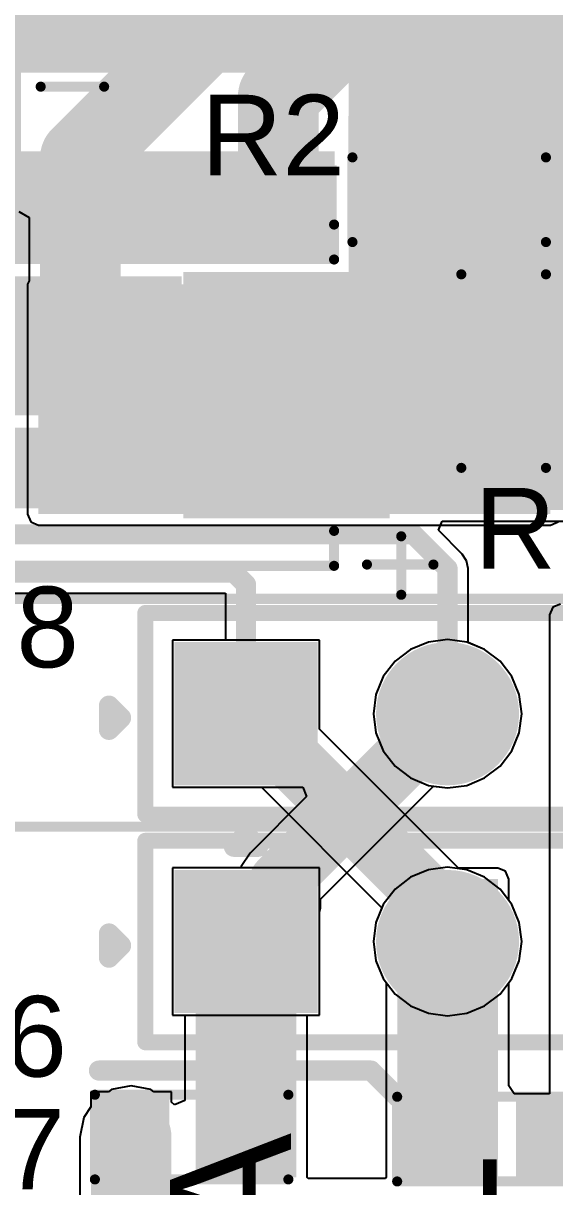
# Model space of a CAD drawing. Header units: millimetres. Extents: x -0.25 to 4.68, y -0.29 to 2.93.
# Drawn here: x 1.984 to 2.248, y 1.985 to 2.562 of the extents above; entities that cross this region are included whole.
import ezdxf

# ---------------------------------------------------------------- set-up
doc = ezdxf.new("R2010")
doc.units = ezdxf.units.MM
doc.header["$MEASUREMENT"] = 0
for name, color, linetype in [('BottomLayer', 5, 'Continuous'), ('BottomSolder', 6, 'Continuous'), ('Mechanical1', 6, 'Continuous'), ('MultiLayer', 9, 'Continuous'), ('PadHoleLayer', 156, 'Continuous'), ('TopLayer', 1, 'Continuous'), ('TopOverlay', 2, 'Continuous'), ('TopPaste', 8, 'Continuous'), ('TopSolder', 216, 'Continuous'), ('ViaHoleLayer', 16, 'Continuous')]:
    doc.layers.add(name, color=color, linetype=linetype)
doc.styles.add('Arial', font='', dxfattribs={"height": 0.2})
doc.styles.get('Arial').set_extended_font_data('Arial')

# ---------------------------------------------------------------- blocks, each defined once
blk = doc.blocks.new('ZIO_101954_12')
at = {"layer": 'BottomLayer'}
blk.add_hatch(color=5, dxfattribs=at).paths.add_polyline_path([(-0.18149605, 0.03149605), (-0.11850395, 0.03149605), (-0.11850395, -0.03149605), (-0.18149605, -0.03149605)])
h = blk.add_hatch(color=5, dxfattribs=at)
edge = h.paths.add_edge_path()
edge.add_arc((-0.05, 0), 0.031496, 0, 360)
at = {"layer": 'BottomSolder'}
blk.add_hatch(color=6, dxfattribs=at).paths.add_polyline_path([(-0.18549605, 0.03549605), (-0.11450395, 0.03549605), (-0.11450395, -0.03549605), (-0.18549605, -0.03549605)])
h = blk.add_hatch(color=6, dxfattribs=at)
edge = h.paths.add_edge_path()
edge.add_arc((-0.05, 0), 0.035496, 0, 360)
at = {"layer": 'MultiLayer'}
blk.add_hatch(color=9, dxfattribs=at).paths.add_polyline_path([(-0.18149605, 0.03149605), (-0.11850395, 0.03149605), (-0.11850395, -0.03149605), (-0.18149605, -0.03149605)])
h = blk.add_hatch(color=9, dxfattribs=at)
edge = h.paths.add_edge_path()
edge.add_arc((-0.05, 0), 0.031496, 0, 360)
at = {"layer": 'PadHoleLayer'}
h = blk.add_hatch(color=156, dxfattribs=at)
edge = h.paths.add_edge_path()
edge.add_arc((-0.15, 0), 0.0187008, 0, 360)
h = blk.add_hatch(color=156, dxfattribs=at)
edge = h.paths.add_edge_path()
edge.add_arc((-0.05, 0), 0.0187008, 0, 360)
at = {"layer": 'TopLayer'}
blk.add_hatch(color=1, dxfattribs=at).paths.add_polyline_path([(-0.18149605, 0.03149605), (-0.11850395, 0.03149605), (-0.11850395, -0.03149605), (-0.18149605, -0.03149605)])
h = blk.add_hatch(color=1, dxfattribs=at)
edge = h.paths.add_edge_path()
edge.add_arc((-0.05, 0), 0.031496, 0, 360)
at = {"layer": 'TopSolder'}
blk.add_hatch(color=216, dxfattribs=at).paths.add_polyline_path([(-0.18549605, 0.03549605), (-0.11450395, 0.03549605), (-0.11450395, -0.03549605), (-0.18549605, -0.03549605)])
h = blk.add_hatch(color=216, dxfattribs=at)
edge = h.paths.add_edge_path()
edge.add_arc((-0.05, 0), 0.035496, 0, 360)
at = {"layer": 'TopOverlay'}
for points, const_width in [([(-0.719, 0.0569999), (0.719, 0.057)], 0.005), ([(-0.2, 0.05), (0.2, 0.05)], 0.007874), ([(-0.2, -0.05), (-0.2, 0.05)], 0.007874), ([(-0.218, -0.008), (-0.218, 0.004)], 0.01), ([(-0.218, 0.004), (-0.212, -0.002)], 0.01), ([(-0.218, -0.008), (-0.212, -0.002)], 0.01), ([(-0.2, -0.05), (0.2, -0.05)], 0.007874), ([(-0.156, -0.066), (-0.15, -0.06)], 0.01), ([(-0.15, -0.06), (-0.144, -0.066)], 0.01), ([(-0.156, -0.066), (-0.144, -0.066)], 0.01)]:
    blk.add_lwpolyline(points, dxfattribs=dict(at, const_width=const_width))
for points, const_width in [([(-0.2019685, 0.05, 1), (-0.1980315, 0.05, 1)], 0.003937), ([(-0.2019685, 0.05, 1), (-0.1980315, 0.05, 1)], 0.003937), ([(-0.2205, 0.004, 1), (-0.2155, 0.004, 1)], 0.005), ([(-0.2205, 0.004, 1), (-0.2155, 0.004, 1)], 0.005), ([(-0.2145, -0.002, 1), (-0.2095, -0.002, 1)], 0.005), ([(-0.2145, -0.002, 1), (-0.2095, -0.002, 1)], 0.005), ([(-0.2205, -0.008, 1), (-0.2155, -0.008, 1)], 0.005), ([(-0.2205, -0.008, 1), (-0.2155, -0.008, 1)], 0.005), ([(-0.2019685, -0.05, 1), (-0.1980315, -0.05, 1)], 0.003937), ([(-0.2019685, -0.05, 1), (-0.1980315, -0.05, 1)], 0.003937), ([(-0.1525, -0.06, 1), (-0.1475, -0.06, 1)], 0.005), ([(-0.1525, -0.06, 1), (-0.1475, -0.06, 1)], 0.005), ([(-0.1585, -0.066, 1), (-0.1535, -0.066, 1)], 0.005), ([(-0.1585, -0.066, 1), (-0.1535, -0.066, 1)], 0.005), ([(-0.1465, -0.066, 1), (-0.1415, -0.066, 1)], 0.005), ([(-0.1465, -0.066, 1), (-0.1415, -0.066, 1)], 0.005)]:
    blk.add_lwpolyline(points, format="xyb", close=True, dxfattribs=dict(at, const_width=const_width))
blk = doc.blocks.new('R___0603_68')
at = {"layer": 'TopLayer'}
for points in [[(-0.015, 0.0175), (-0.015, -0.0175), (-0.045, -0.0175), (-0.045, 0.0175)], [(0.045, 0.0175), (0.045, -0.0175), (0.015, -0.0175), (0.015, 0.0175)]]:
    blk.add_hatch(color=1, dxfattribs=at).paths.add_polyline_path(points)
at = {"layer": 'TopPaste'}
for points in [[(-0.015, 0.0175), (-0.015, -0.0175), (-0.045, -0.0175), (-0.045, 0.0175)], [(0.045, 0.0175), (0.045, -0.0175), (0.015, -0.0175), (0.015, 0.0175)]]:
    blk.add_hatch(color=8, dxfattribs=at).paths.add_polyline_path(points)
at = {"layer": 'TopSolder'}
for points in [[(-0.011, 0.0215), (-0.011, -0.0215), (-0.049, -0.0215), (-0.049, 0.0215)], [(0.049, 0.0215), (0.049, -0.0215), (0.011, -0.0215), (0.011, 0.0215)]]:
    blk.add_hatch(color=216, dxfattribs=at).paths.add_polyline_path(points)
at = {"layer": 'TopOverlay', "const_width": 0.005}
for points in [[(-0.048, 0.021), (-0.048, -0.021)], [(0.048, 0.021), (-0.048, 0.021)], [(0.048, 0.021), (0.048, -0.021)], [(0.048, -0.021), (-0.048, -0.021)]]:
    blk.add_lwpolyline(points, dxfattribs=at)
at = {"layer": 'TopOverlay', "const_width": 0.0025}
for points in [[(-0.04925, 0.021, 1), (-0.04675, 0.021, 1)], [(-0.04925, 0.021, 1), (-0.04675, 0.021, 1)], [(0.04675, 0.021, 1), (0.04925, 0.021, 1)], [(0.04675, 0.021, 1), (0.04925, 0.021, 1)], [(-0.04925, -0.021, 1), (-0.04675, -0.021, 1)], [(-0.04925, -0.021, 1), (-0.04675, -0.021, 1)], [(0.04675, -0.021, 1), (0.04925, -0.021, 1)], [(0.04675, -0.021, 1), (0.04925, -0.021, 1)]]:
    blk.add_lwpolyline(points, format="xyb", close=True, dxfattribs=at)
blk = doc.blocks.new('R___0603_69')
at = {"layer": 'TopLayer'}
for points in [[(-0.015, 0.0175), (-0.015, -0.0175), (-0.045, -0.0175), (-0.045, 0.0175)], [(0.045, 0.0175), (0.045, -0.0175), (0.015, -0.0175), (0.015, 0.0175)]]:
    blk.add_hatch(color=1, dxfattribs=at).paths.add_polyline_path(points)
at = {"layer": 'TopPaste'}
for points in [[(-0.015, 0.0175), (-0.015, -0.0175), (-0.045, -0.0175), (-0.045, 0.0175)], [(0.045, 0.0175), (0.045, -0.0175), (0.015, -0.0175), (0.015, 0.0175)]]:
    blk.add_hatch(color=8, dxfattribs=at).paths.add_polyline_path(points)
at = {"layer": 'TopSolder'}
for points in [[(-0.011, 0.0215), (-0.011, -0.0215), (-0.049, -0.0215), (-0.049, 0.0215)], [(0.049, 0.0215), (0.049, -0.0215), (0.011, -0.0215), (0.011, 0.0215)]]:
    blk.add_hatch(color=216, dxfattribs=at).paths.add_polyline_path(points)
at = {"layer": 'TopOverlay', "const_width": 0.005}
for points in [[(-0.048, -0.021), (-0.048, 0.021)], [(-0.048, 0.021), (0.048, 0.021)], [(0.048, -0.021), (0.048, 0.021)], [(-0.048, -0.021), (0.048, -0.021)]]:
    blk.add_lwpolyline(points, dxfattribs=at)
at = {"layer": 'TopOverlay', "const_width": 0.0025}
for points in [[(-0.04925, 0.021, 1), (-0.04675, 0.021, 1)], [(-0.04925, 0.021, 1), (-0.04675, 0.021, 1)], [(0.04675, 0.021, 1), (0.04925, 0.021, 1)], [(0.04675, 0.021, 1), (0.04925, 0.021, 1)], [(-0.04925, -0.021, 1), (-0.04675, -0.021, 1)], [(-0.04925, -0.021, 1), (-0.04675, -0.021, 1)], [(0.04675, -0.021, 1), (0.04925, -0.021, 1)], [(0.04675, -0.021, 1), (0.04925, -0.021, 1)]]:
    blk.add_lwpolyline(points, format="xyb", close=True, dxfattribs=at)
blk = doc.blocks.new('R___0603_98')
at = {"layer": 'TopLayer'}
for points in [[(-0.015, 0.0175), (-0.015, -0.0175), (-0.045, -0.0175), (-0.045, 0.0175)], [(0.045, 0.0175), (0.045, -0.0175), (0.015, -0.0175), (0.015, 0.0175)]]:
    blk.add_hatch(color=1, dxfattribs=at).paths.add_polyline_path(points)
at = {"layer": 'TopPaste'}
for points in [[(-0.015, 0.0175), (-0.015, -0.0175), (-0.045, -0.0175), (-0.045, 0.0175)], [(0.045, 0.0175), (0.045, -0.0175), (0.015, -0.0175), (0.015, 0.0175)]]:
    blk.add_hatch(color=8, dxfattribs=at).paths.add_polyline_path(points)
at = {"layer": 'TopSolder'}
for points in [[(-0.011, 0.0215), (-0.011, -0.0215), (-0.049, -0.0215), (-0.049, 0.0215)], [(0.049, 0.0215), (0.049, -0.0215), (0.011, -0.0215), (0.011, 0.0215)]]:
    blk.add_hatch(color=216, dxfattribs=at).paths.add_polyline_path(points)
at = {"layer": 'TopOverlay', "const_width": 0.005}
for points in [[(-0.048, 0.021), (0.048, 0.021)], [(-0.048, -0.021), (-0.048, 0.021)], [(0.048, -0.021), (0.048, 0.021)], [(-0.048, -0.021), (0.048, -0.021)]]:
    blk.add_lwpolyline(points, dxfattribs=at)
at = {"layer": 'TopOverlay', "const_width": 0.0025}
for points in [[(-0.04925, 0.021, 1), (-0.04675, 0.021, 1)], [(-0.04925, 0.021, 1), (-0.04675, 0.021, 1)], [(0.04675, 0.021, 1), (0.04925, 0.021, 1)], [(0.04675, 0.021, 1), (0.04925, 0.021, 1)], [(-0.04925, -0.021, 1), (-0.04675, -0.021, 1)], [(-0.04925, -0.021, 1), (-0.04675, -0.021, 1)], [(0.04675, -0.021, 1), (0.04925, -0.021, 1)], [(0.04675, -0.021, 1), (0.04925, -0.021, 1)]]:
    blk.add_lwpolyline(points, format="xyb", close=True, dxfattribs=at)
blk = doc.blocks.new('R___0603_99')
at = {"layer": 'TopLayer'}
for points in [[(-0.015, 0.0175), (-0.015, -0.0175), (-0.045, -0.0175), (-0.045, 0.0175)], [(0.045, 0.0175), (0.045, -0.0175), (0.015, -0.0175), (0.015, 0.0175)]]:
    blk.add_hatch(color=1, dxfattribs=at).paths.add_polyline_path(points)
at = {"layer": 'TopPaste'}
for points in [[(-0.015, 0.0175), (-0.015, -0.0175), (-0.045, -0.0175), (-0.045, 0.0175)], [(0.045, 0.0175), (0.045, -0.0175), (0.015, -0.0175), (0.015, 0.0175)]]:
    blk.add_hatch(color=8, dxfattribs=at).paths.add_polyline_path(points)
at = {"layer": 'TopSolder'}
for points in [[(-0.011, 0.0215), (-0.011, -0.0215), (-0.049, -0.0215), (-0.049, 0.0215)], [(0.049, 0.0215), (0.049, -0.0215), (0.011, -0.0215), (0.011, 0.0215)]]:
    blk.add_hatch(color=216, dxfattribs=at).paths.add_polyline_path(points)
at = {"layer": 'TopOverlay', "const_width": 0.005}
for points in [[(-0.048, 0.021), (0.048, 0.021)], [(-0.048, 0.021), (-0.048, -0.021)], [(0.048, 0.021), (0.048, -0.021)], [(-0.048, -0.021), (0.048, -0.021)]]:
    blk.add_lwpolyline(points, dxfattribs=at)
at = {"layer": 'TopOverlay', "const_width": 0.0025}
for points in [[(-0.04925, 0.021, 1), (-0.04675, 0.021, 1)], [(-0.04925, 0.021, 1), (-0.04675, 0.021, 1)], [(0.04675, 0.021, 1), (0.04925, 0.021, 1)], [(0.04675, 0.021, 1), (0.04925, 0.021, 1)], [(-0.04925, -0.021, 1), (-0.04675, -0.021, 1)], [(-0.04925, -0.021, 1), (-0.04675, -0.021, 1)], [(0.04675, -0.021, 1), (0.04925, -0.021, 1)], [(0.04675, -0.021, 1), (0.04925, -0.021, 1)]]:
    blk.add_lwpolyline(points, format="xyb", close=True, dxfattribs=at)
blk = doc.blocks.new('ZIO_101954_112')
at = {"layer": 'BottomLayer'}
blk.add_hatch(color=5, dxfattribs=at).paths.add_polyline_path([(-0.18149605, 0.03149605), (-0.11850395, 0.03149605), (-0.11850395, -0.03149605), (-0.18149605, -0.03149605)])
h = blk.add_hatch(color=5, dxfattribs=at)
edge = h.paths.add_edge_path()
edge.add_arc((-0.05, 0), 0.031496, 0, 360)
at = {"layer": 'BottomSolder'}
blk.add_hatch(color=6, dxfattribs=at).paths.add_polyline_path([(-0.18549605, 0.03549605), (-0.11450395, 0.03549605), (-0.11450395, -0.03549605), (-0.18549605, -0.03549605)])
h = blk.add_hatch(color=6, dxfattribs=at)
edge = h.paths.add_edge_path()
edge.add_arc((-0.05, 0), 0.035496, 0, 360)
at = {"layer": 'MultiLayer'}
blk.add_hatch(color=9, dxfattribs=at).paths.add_polyline_path([(-0.18149605, 0.03149605), (-0.11850395, 0.03149605), (-0.11850395, -0.03149605), (-0.18149605, -0.03149605)])
h = blk.add_hatch(color=9, dxfattribs=at)
edge = h.paths.add_edge_path()
edge.add_arc((-0.05, 0), 0.031496, 0, 360)
at = {"layer": 'PadHoleLayer'}
h = blk.add_hatch(color=156, dxfattribs=at)
edge = h.paths.add_edge_path()
edge.add_arc((-0.15, 0), 0.0187008, 0, 360)
h = blk.add_hatch(color=156, dxfattribs=at)
edge = h.paths.add_edge_path()
edge.add_arc((-0.05, 0), 0.0187008, 0, 360)
at = {"layer": 'TopLayer'}
blk.add_hatch(color=1, dxfattribs=at).paths.add_polyline_path([(-0.18149605, 0.03149605), (-0.11850395, 0.03149605), (-0.11850395, -0.03149605), (-0.18149605, -0.03149605)])
h = blk.add_hatch(color=1, dxfattribs=at)
edge = h.paths.add_edge_path()
edge.add_arc((-0.05, 0), 0.031496, 0, 360)
at = {"layer": 'TopSolder'}
blk.add_hatch(color=216, dxfattribs=at).paths.add_polyline_path([(-0.18549605, 0.03549605), (-0.11450395, 0.03549605), (-0.11450395, -0.03549605), (-0.18549605, -0.03549605)])
h = blk.add_hatch(color=216, dxfattribs=at)
edge = h.paths.add_edge_path()
edge.add_arc((-0.05, 0), 0.035496, 0, 360)
at = {"layer": 'Mechanical1', "const_width": 0.005}
blk.add_lwpolyline([(-0.719, 0.0569999), (0.719, 0.057)], dxfattribs=at)
at = {"layer": 'TopOverlay'}
for points, const_width in [([(-0.2, 0.05), (0.2, 0.05)], 0.007874), ([(-0.2, -0.05), (-0.2, 0.05)], 0.007874), ([(-0.218, -0.008), (-0.218, 0.004)], 0.01), ([(-0.218, 0.004), (-0.212, -0.002)], 0.01), ([(-0.218, -0.008), (-0.212, -0.002)], 0.01), ([(-0.2, -0.05), (0.2, -0.05)], 0.007874), ([(-0.156, -0.066), (-0.15, -0.06)], 0.01), ([(-0.15, -0.06), (-0.144, -0.066)], 0.01), ([(-0.156, -0.066), (-0.144, -0.066)], 0.01)]:
    blk.add_lwpolyline(points, dxfattribs=dict(at, const_width=const_width))
for points, const_width in [([(-0.2019685, 0.05, 1), (-0.1980315, 0.05, 1)], 0.003937), ([(-0.2019685, 0.05, 1), (-0.1980315, 0.05, 1)], 0.003937), ([(-0.2205, 0.004, 1), (-0.2155, 0.004, 1)], 0.005), ([(-0.2205, 0.004, 1), (-0.2155, 0.004, 1)], 0.005), ([(-0.2145, -0.002, 1), (-0.2095, -0.002, 1)], 0.005), ([(-0.2145, -0.002, 1), (-0.2095, -0.002, 1)], 0.005), ([(-0.2205, -0.008, 1), (-0.2155, -0.008, 1)], 0.005), ([(-0.2205, -0.008, 1), (-0.2155, -0.008, 1)], 0.005), ([(-0.2019685, -0.05, 1), (-0.1980315, -0.05, 1)], 0.003937), ([(-0.2019685, -0.05, 1), (-0.1980315, -0.05, 1)], 0.003937), ([(-0.1525, -0.06, 1), (-0.1475, -0.06, 1)], 0.005), ([(-0.1525, -0.06, 1), (-0.1475, -0.06, 1)], 0.005), ([(-0.1585, -0.066, 1), (-0.1535, -0.066, 1)], 0.005), ([(-0.1585, -0.066, 1), (-0.1535, -0.066, 1)], 0.005), ([(-0.1465, -0.066, 1), (-0.1415, -0.066, 1)], 0.005), ([(-0.1465, -0.066, 1), (-0.1415, -0.066, 1)], 0.005)]:
    blk.add_lwpolyline(points, format="xyb", close=True, dxfattribs=dict(at, const_width=const_width))
blk = doc.blocks.new('C____D_209')
at = {"layer": 'TopLayer'}
for points in [[(-0.1673228, 0.0570866), (-0.0728346, 0.0570866), (-0.0728346, -0.0570866), (-0.1673228, -0.0570866)], [(0.0728346, 0.0570866), (0.1673228, 0.0570866), (0.1673228, -0.0570866), (0.0728346, -0.0570866)]]:
    blk.add_hatch(color=1, dxfattribs=at).paths.add_polyline_path(points)
at = {"layer": 'TopPaste'}
for points in [[(-0.1673228, 0.0570866), (-0.0728346, 0.0570866), (-0.0728346, -0.0570866), (-0.1673228, -0.0570866)], [(0.0728346, 0.0570866), (0.1673228, 0.0570866), (0.1673228, -0.0570866), (0.0728346, -0.0570866)]]:
    blk.add_hatch(color=8, dxfattribs=at).paths.add_polyline_path(points)
at = {"layer": 'TopSolder'}
for points in [[(-0.1713228, 0.0610866), (-0.0688346, 0.0610866), (-0.0688346, -0.0610866), (-0.1713228, -0.0610866)], [(0.0688346, 0.0610866), (0.1713228, 0.0610866), (0.1713228, -0.0610866), (0.0688346, -0.0610866)]]:
    blk.add_hatch(color=216, dxfattribs=at).paths.add_polyline_path(points)
at = {"layer": 'TopOverlay', "const_width": 0.005}
for points in [[(-0.177, 0.099), (-0.177, 0.07)], [(-0.1437008, 0.0846457), (-0.1437008, 0.0672992)], [(0.1437008, 0.0846457), (-0.1437008, 0.0846457)], [(0.1437008, 0.0846457), (0.1437008, 0.0672992)], [(-0.16, 0.084), (-0.193, 0.084)], [(-0.1437008, -0.0672992), (-0.1437008, -0.0846457)], [(0.1437008, -0.0672992), (0.1437008, -0.0846457)], [(0.1437008, -0.0846457), (-0.1437008, -0.0846457)]]:
    blk.add_lwpolyline(points, dxfattribs=at)
at = {"layer": 'TopOverlay', "const_width": 0.0025}
for points in [[(-0.17825, 0.099, 1), (-0.17575, 0.099, 1)], [(-0.1449508, 0.0846457, 1), (-0.1424508, 0.0846457, 1)], [(-0.1449508, 0.0846457, 1), (-0.1424508, 0.0846457, 1)], [(0.1424508, 0.0846457, 1), (0.1449508, 0.0846457, 1)], [(0.1424508, 0.0846457, 1), (0.1449508, 0.0846457, 1)], [(-0.19425, 0.084, 1), (-0.19175, 0.084, 1)], [(-0.16125, 0.084, 1), (-0.15875, 0.084, 1)], [(-0.17825, 0.07, 1), (-0.17575, 0.07, 1)], [(-0.1449508, 0.0672992, 1), (-0.1424508, 0.0672992, 1)], [(0.1424508, 0.0672992, 1), (0.1449508, 0.0672992, 1)], [(-0.1449508, -0.0672992, 1), (-0.1424508, -0.0672992, 1)], [(0.1424508, -0.0672992, 1), (0.1449508, -0.0672992, 1)], [(-0.1449508, -0.0846457, 1), (-0.1424508, -0.0846457, 1)], [(-0.1449508, -0.0846457, 1), (-0.1424508, -0.0846457, 1)], [(0.1424508, -0.0846457, 1), (0.1449508, -0.0846457, 1)], [(0.1424508, -0.0846457, 1), (0.1449508, -0.0846457, 1)]]:
    blk.add_lwpolyline(points, format="xyb", close=True, dxfattribs=at)
blk = doc.blocks.new('20SVPF120M_211')
at = {"layer": 'TopLayer'}
for points in [[(-0.17913385, 0.03149605), (-0.04133855, 0.03149605), (-0.04133855, -0.03149605), (-0.17913385, -0.03149605)], [(0.04133855, 0.03149605), (0.17913385, 0.03149605), (0.17913385, -0.03149605), (0.04133855, -0.03149605)]]:
    blk.add_hatch(color=1, dxfattribs=at).paths.add_polyline_path(points)
at = {"layer": 'TopPaste'}
for points in [[(-0.17913385, 0.03149605), (-0.04133855, 0.03149605), (-0.04133855, -0.03149605), (-0.17913385, -0.03149605)], [(0.04133855, 0.03149605), (0.17913385, 0.03149605), (0.17913385, -0.03149605), (0.04133855, -0.03149605)]]:
    blk.add_hatch(color=8, dxfattribs=at).paths.add_polyline_path(points)
at = {"layer": 'TopSolder'}
for points in [[(-0.18313385, 0.03549605), (-0.03733855, 0.03549605), (-0.03733855, -0.03549605), (-0.18313385, -0.03549605)], [(0.03733855, 0.03549605), (0.18313385, 0.03549605), (0.18313385, -0.03549605), (0.03733855, -0.03549605)]]:
    blk.add_hatch(color=216, dxfattribs=at).paths.add_polyline_path(points)
at = {"layer": 'TopOverlay', "const_width": 0.005}
for points in [[(-0.0767717, 0.1299213), (-0.1299213, 0.0767717)], [(-0.0767717, 0.1299213), (0.1299213, 0.1299213)], [(0.1299213, 0.1299213), (0.1299213, 0.0452756)], [(-0.1299213, 0.0767717), (-0.1299213, 0.0452756)], [(-0.153, 0.064), (-0.153, 0.043)], [(-0.162, 0.053), (-0.144, 0.053)], [(-0.1299213, -0.0452756), (-0.1299213, -0.0767717)], [(0.1299213, -0.0452756), (0.1299213, -0.1299213)], [(-0.1299213, -0.0767717), (-0.0767717, -0.1299213)], [(-0.0767717, -0.1299213), (0.1299213, -0.1299213)]]:
    blk.add_lwpolyline(points, dxfattribs=at)
at = {"layer": 'TopOverlay', "const_width": 0.0025}
for points in [[(-0.0780217, 0.1299213, 1), (-0.0755217, 0.1299213, 1)], [(-0.0780217, 0.1299213, 1), (-0.0755217, 0.1299213, 1)], [(0.1286713, 0.1299213, 1), (0.1311713, 0.1299213, 1)], [(0.1286713, 0.1299213, 1), (0.1311713, 0.1299213, 1)], [(-0.1311713, 0.0767717, 1), (-0.1286713, 0.0767717, 1)], [(-0.1311713, 0.0767717, 1), (-0.1286713, 0.0767717, 1)], [(-0.15425, 0.064, 1), (-0.15175, 0.064, 1)], [(-0.16325, 0.053, 1), (-0.16075, 0.053, 1)], [(-0.14525, 0.053, 1), (-0.14275, 0.053, 1)], [(-0.1311713, 0.0452756, 1), (-0.1286713, 0.0452756, 1)], [(0.1286713, 0.0452756, 1), (0.1311713, 0.0452756, 1)], [(-0.15425, 0.043, 1), (-0.15175, 0.043, 1)], [(-0.1311713, -0.0452756, 1), (-0.1286713, -0.0452756, 1)], [(0.1286713, -0.0452756, 1), (0.1311713, -0.0452756, 1)], [(-0.1311713, -0.0767717, 1), (-0.1286713, -0.0767717, 1)], [(-0.1311713, -0.0767717, 1), (-0.1286713, -0.0767717, 1)], [(-0.0780217, -0.1299213, 1), (-0.0755217, -0.1299213, 1)], [(-0.0780217, -0.1299213, 1), (-0.0755217, -0.1299213, 1)], [(0.1286713, -0.1299213, 1), (0.1311713, -0.1299213, 1)], [(0.1286713, -0.1299213, 1), (0.1311713, -0.1299213, 1)]]:
    blk.add_lwpolyline(points, format="xyb", close=True, dxfattribs=at)

msp = doc.modelspace()

# ---------------------------------------------------------------- hatches: boundary and pattern name
at = {"layer": 'BottomLayer'}
for points in [[(1.852, 2.538), (2.3886808, 2.538), (2.3886808, 2.6619486), (1.852, 2.6619486)], [(2.146, 2.321), (2.388, 2.321), (2.388, 2.556), (2.146, 2.556)], [(1.603, 2.443), (2.139, 2.443), (2.139, 2.499), (1.603, 2.499)], [(1.1828226, 2.3679486), (2.063, 2.3679486), (2.063, 2.437), (1.1828226, 2.437)]]:
    msp.add_hatch(color=5, dxfattribs=at).paths.add_polyline_path(points)
h = msp.add_hatch(color=5, dxfattribs=at)
edge = h.paths.add_edge_path()
edge.add_arc((2.097, 2.4659486), 0.011811, 0, 360)
h = msp.add_hatch(color=5, dxfattribs=at)
edge = h.paths.add_edge_path()
edge.add_arc((2.1258226, 2.4659486), 0.011811, 0, 360)
h = msp.add_hatch(color=5, dxfattribs=at)
edge = h.paths.add_edge_path()
edge.add_arc((2.019, 2.421), 0.011811, 0, 360)
h = msp.add_hatch(color=5, dxfattribs=at)
edge = h.paths.add_edge_path()
edge.add_arc((2.045, 2.421), 0.011811, 0, 360)
h = msp.add_hatch(color=5, dxfattribs=at)
edge = h.paths.add_edge_path()
edge.add_arc((2.019, 2.395), 0.011811, 0, 360)
h = msp.add_hatch(color=5, dxfattribs=at)
edge = h.paths.add_edge_path()
edge.add_arc((2.045, 2.395), 0.011811, 0, 360)
at = {"layer": 'BottomSolder'}
h = msp.add_hatch(color=6, dxfattribs=at)
edge = h.paths.add_edge_path()
edge.add_arc((2.097, 2.4659486), 0.0059055, 0, 360)
h = msp.add_hatch(color=6, dxfattribs=at)
edge = h.paths.add_edge_path()
edge.add_arc((2.1258226, 2.4659486), 0.0059055, 0, 360)
h = msp.add_hatch(color=6, dxfattribs=at)
edge = h.paths.add_edge_path()
edge.add_arc((2.019, 2.421), 0.0059055, 0, 360)
h = msp.add_hatch(color=6, dxfattribs=at)
edge = h.paths.add_edge_path()
edge.add_arc((2.045, 2.421), 0.0059055, 0, 360)
h = msp.add_hatch(color=6, dxfattribs=at)
edge = h.paths.add_edge_path()
edge.add_arc((2.019, 2.395), 0.0059055, 0, 360)
h = msp.add_hatch(color=6, dxfattribs=at)
edge = h.paths.add_edge_path()
edge.add_arc((2.045, 2.395), 0.0059055, 0, 360)
at = {"layer": 'TopLayer'}
for points in [[(2.2008226, 2.4439486), (2.3548226, 2.4439486), (2.3548226, 2.4999486), (2.2008226, 2.4999486)], [(2.081, 2.445), (2.14, 2.445), (2.14, 2.492), (2.081, 2.492)], [(2.2008226, 2.4009486), (2.2448226, 2.4009486), (2.2448226, 2.4639486), (2.2008226, 2.4639486)], [(2.073, 2.433), (1.992, 2.433), (1.992, 2.319), (2.073, 2.319)], [(2.062, 2.319), (2.246, 2.319), (2.246, 2.39), (2.062, 2.39)], [(2.07, 1.99), (2.12, 1.99), (2.12, 2.138), (2.07, 2.138)], [(2.17, 1.99), (2.22, 1.99), (2.22, 2.138), (2.17, 2.138)]]:
    msp.add_hatch(color=1, dxfattribs=at).paths.add_polyline_path(points)
h = msp.add_hatch(color=1, dxfattribs=at)
edge = h.paths.add_edge_path()
edge.add_arc((2.097, 2.4659486), 0.011811, 0, 360)
h = msp.add_hatch(color=1, dxfattribs=at)
edge = h.paths.add_edge_path()
edge.add_arc((2.1258226, 2.4659486), 0.011811, 0, 360)
h = msp.add_hatch(color=1, dxfattribs=at)
edge = h.paths.add_edge_path()
edge.add_arc((2.019, 2.421), 0.011811, 0, 360)
h = msp.add_hatch(color=1, dxfattribs=at)
edge = h.paths.add_edge_path()
edge.add_arc((2.045, 2.421), 0.011811, 0, 360)
h = msp.add_hatch(color=1, dxfattribs=at)
edge = h.paths.add_edge_path()
edge.add_arc((2.019, 2.395), 0.011811, 0, 360)
h = msp.add_hatch(color=1, dxfattribs=at)
edge = h.paths.add_edge_path()
edge.add_arc((2.045, 2.395), 0.011811, 0, 360)
at = {"layer": 'TopSolder'}
h = msp.add_hatch(color=216, dxfattribs=at)
edge = h.paths.add_edge_path()
edge.add_arc((2.097, 2.4659486), 0.0059055, 0, 360)
h = msp.add_hatch(color=216, dxfattribs=at)
edge = h.paths.add_edge_path()
edge.add_arc((2.1258226, 2.4659486), 0.0059055, 0, 360)
h = msp.add_hatch(color=216, dxfattribs=at)
edge = h.paths.add_edge_path()
edge.add_arc((2.019, 2.421), 0.0059055, 0, 360)
h = msp.add_hatch(color=216, dxfattribs=at)
edge = h.paths.add_edge_path()
edge.add_arc((2.045, 2.421), 0.0059055, 0, 360)
h = msp.add_hatch(color=216, dxfattribs=at)
edge = h.paths.add_edge_path()
edge.add_arc((2.019, 2.395), 0.0059055, 0, 360)
h = msp.add_hatch(color=216, dxfattribs=at)
edge = h.paths.add_edge_path()
edge.add_arc((2.045, 2.395), 0.0059055, 0, 360)
at = {"layer": 'ViaHoleLayer'}
h = msp.add_hatch(color=16, dxfattribs=at)
edge = h.paths.add_edge_path()
edge.add_arc((2.097, 2.4659486), 0.0059055, 0, 360)
h = msp.add_hatch(color=16, dxfattribs=at)
edge = h.paths.add_edge_path()
edge.add_arc((2.1258226, 2.4659486), 0.0059055, 0, 360)
h = msp.add_hatch(color=16, dxfattribs=at)
edge = h.paths.add_edge_path()
edge.add_arc((2.019, 2.421), 0.0059055, 0, 360)
h = msp.add_hatch(color=16, dxfattribs=at)
edge = h.paths.add_edge_path()
edge.add_arc((2.045, 2.421), 0.0059055, 0, 360)
h = msp.add_hatch(color=16, dxfattribs=at)
edge = h.paths.add_edge_path()
edge.add_arc((2.019, 2.395), 0.0059055, 0, 360)
h = msp.add_hatch(color=16, dxfattribs=at)
edge = h.paths.add_edge_path()
edge.add_arc((2.045, 2.395), 0.0059055, 0, 360)

# ---------------------------------------------------------------- linework, layer by layer
at = {"layer": 'BottomLayer'}
for p, q in [((2.1904506, 2.3109686), (2.1923641, 2.315588)), ((2.1923641, 2.315588), (2.388, 2.315588)), ((2.2022086, 2.2992106), (2.1904506, 2.3109686)), ((2.2044188, 2.2959028), (2.2022086, 2.2992106)), ((2.2051949, 2.292001), (2.2044188, 2.2959028)), ((2.2051949, 2.2552757), (2.2051949, 2.292001)), ((1.9369196, 2.2797527), (2.0848031, 2.2797527)), ((2.0848031, 2.2797527), (2.0848031, 2.256492)), ((2.0848031, 2.256492), (2.058503, 2.256492)), ((2.058503, 2.256492), (2.058503, 2.1835)), ((2.2134044, 2.2518752), (2.2051949, 2.2552757)), ((2.2210282, 2.2460252), (2.2134044, 2.2518752)), ((2.2268782, 2.2384014), (2.2210282, 2.2460252)), ((2.2305556, 2.2295234), (2.2268782, 2.2384014)), ((2.2318099, 2.219996), (2.2305556, 2.2295234)), ((2.2305556, 2.2104686), (2.2318099, 2.219996)), ((2.2268782, 2.2015906), (2.2305556, 2.2104686)), ((2.2210282, 2.1939668), (2.2268782, 2.2015906)), ((2.2134044, 2.1881168), (2.2210282, 2.1939668)), ((2.2045264, 2.1844394), (2.2134044, 2.1881168)), ((2.058503, 2.1835), (2.1231319, 2.1835)), ((2.1231319, 2.1835), (2.1250453, 2.1788806)), ((2.1318869, 2.1280454), (2.187954, 2.1841126)), ((2.187954, 2.1841126), (2.194999, 2.1831851)), ((2.194999, 2.1831851), (2.2045264, 2.1844394)), ((2.1250453, 2.1788806), (2.0970759, 2.1509112)), ((2.0970759, 2.1509112), (2.0926555, 2.1442956)), ((2.0924957, 2.143492), (2.058503, 2.143492)), ((2.058503, 2.143492), (2.058503, 2.0705)), ((2.0926555, 2.1442956), (2.0924957, 2.143492)), ((2.1854716, 2.1425526), (2.1765936, 2.1388752)), ((2.194999, 2.1438069), (2.1854716, 2.1425526)), ((2.2045264, 2.1425526), (2.194999, 2.1438069)), ((2.2134044, 2.1388752), (2.2045264, 2.1425526)), ((2.1765936, 2.1388752), (2.1689698, 2.1330252)), ((2.2210282, 2.1330252), (2.2134044, 2.1388752)), ((2.1689698, 2.1330252), (2.1631198, 2.1254014)), ((2.2268782, 2.1254014), (2.2210282, 2.1330252)), ((2.1318869, 2.1234921), (2.1318869, 2.1280454)), ((2.1631198, 2.1254014), (2.1594424, 2.1165234)), ((2.2305556, 2.1165234), (2.2268782, 2.1254014)), ((2.131495, 2.1215218), (2.1318869, 2.1234921)), ((2.131495, 2.0705), (2.131495, 2.1215218)), ((2.1594424, 2.1165234), (2.1581881, 2.106996)), ((2.2318099, 2.106996), (2.2305556, 2.1165234)), ((2.1581881, 2.106996), (2.1594424, 2.0974686)), ((2.2305556, 2.0974686), (2.2318099, 2.106996)), ((2.1594424, 2.0974686), (2.1631198, 2.0885906)), ((2.2268782, 2.0885906), (2.2305556, 2.0974686)), ((2.1631198, 2.0885906), (2.1689698, 2.0809668)), ((2.2210282, 2.0809668), (2.2268782, 2.0885906)), ((2.1689698, 2.0809668), (2.1765936, 2.0751168)), ((2.2134044, 2.0751168), (2.2210282, 2.0809668)), ((2.1765936, 2.0751168), (2.1854716, 2.0714394)), ((2.2045264, 2.0714394), (2.2134044, 2.0751168)), ((2.058503, 2.0705), (2.131495, 2.0705)), ((2.1854716, 2.0714394), (2.194999, 2.0701851)), ((2.194999, 2.0701851), (2.2045264, 2.0714394))]:
    msp.add_line(p, q, dxfattribs=at)
for points, const_width in [([(1.2562969, 2.3419486), (2.2999486, 2.3419486)], 0.04), ([(1.5268226, 2.3089486), (2.1780514, 2.3089486)], 0.01), ([(2.1780514, 2.3089486), (2.194999, 2.292001)], 0.01), ([(2.194999, 2.219996), (2.194999, 2.292001)], 0.01), ([(1.5448226, 2.2899486), (2.0891411, 2.2899486)], 0.01), ([(2.0891411, 2.2899486), (2.094999, 2.2840907)], 0.01), ([(2.094999, 2.219996), (2.094999, 2.2840907)], 0.01), ([(2.1114951, 2.136492), (2.194999, 2.2199959)], 0.03), ([(2.194999, 2.2199959), (2.194999, 2.219996)], 0.03), ([(2.1114951, 2.1234921), (2.1114951, 2.136492)], 0.03), ([(2.094999, 2.106996), (2.1114951, 2.1234921)], 0.03)]:
    msp.add_lwpolyline(points, dxfattribs=dict(at, const_width=const_width))
for points, const_width in [([(2.1755514, 2.3089486, 1), (2.1805514, 2.3089486, 1)], 0.005), ([(2.1755514, 2.3089486, 1), (2.1805514, 2.3089486, 1)], 0.005), ([(2.192499, 2.292001, 1), (2.197499, 2.292001, 1)], 0.005), ([(2.192499, 2.292001, 1), (2.197499, 2.292001, 1)], 0.005), ([(2.0866411, 2.2899486, 1), (2.0916411, 2.2899486, 1)], 0.005), ([(2.0866411, 2.2899486, 1), (2.0916411, 2.2899486, 1)], 0.005), ([(2.092499, 2.2840907, 1), (2.097499, 2.2840907, 1)], 0.005), ([(2.092499, 2.2840907, 1), (2.097499, 2.2840907, 1)], 0.005), ([(2.187499, 2.219996, 1), (2.202499, 2.219996, 1)], 0.015), ([(2.187499, 2.2199959, 1), (2.202499, 2.2199959, 1)], 0.015), ([(2.187499, 2.2199959, 1), (2.202499, 2.2199959, 1)], 0.015), ([(2.092499, 2.219996, 1), (2.097499, 2.219996, 1)], 0.005), ([(2.192499, 2.219996, 1), (2.197499, 2.219996, 1)], 0.005), ([(2.1039951, 2.136492, 1), (2.1189951, 2.136492, 1)], 0.015), ([(2.1039951, 2.136492, 1), (2.1189951, 2.136492, 1)], 0.015), ([(2.1039951, 2.1234921, 1), (2.1189951, 2.1234921, 1)], 0.015), ([(2.1039951, 2.1234921, 1), (2.1189951, 2.1234921, 1)], 0.015), ([(2.087499, 2.106996, 1), (2.102499, 2.106996, 1)], 0.015)]:
    msp.add_lwpolyline(points, format="xyb", close=True, dxfattribs=dict(at, const_width=const_width))
at = {"layer": 'TopLayer'}
for p, q in [((1.9823327, 2.46914), (1.9873328, 2.4661461)), ((1.9873328, 2.4661461), (1.9873328, 2.4347982)), ((1.9873328, 2.4347982), (1.986588, 2.433)), ((1.986588, 2.433), (1.986588, 2.319)), ((1.986588, 2.319), (1.9881731, 2.3151731)), ((1.9881731, 2.3151731), (1.992, 2.313588)), ((2.246, 2.313588), (2.2498269, 2.3151731)), ((1.992, 2.313588), (2.246, 2.313588)), ((2.251, 2.274412), (2.2471731, 2.2728269)), ((2.2471731, 2.2728269), (2.245588, 2.269)), ((2.245588, 2.269), (2.245588, 2.0315)), ((2.131495, 2.256492), (2.058503, 2.256492)), ((2.058503, 2.256492), (2.058503, 2.1835)), ((2.131495, 2.2123384), (2.131495, 2.256492)), ((2.194999, 2.2568069), (2.1854716, 2.2555526)), ((2.2045264, 2.2555526), (2.194999, 2.2568069)), ((2.1765936, 2.2518752), (2.1689698, 2.2460252)), ((2.1854716, 2.2555526), (2.1765936, 2.2518752)), ((2.2134044, 2.2518752), (2.2045264, 2.2555526)), ((2.2210282, 2.2460252), (2.2134044, 2.2518752)), ((2.1689698, 2.2460252), (2.1631198, 2.2384014)), ((2.2268782, 2.2384014), (2.2210282, 2.2460252)), ((2.1631198, 2.2384014), (2.1594424, 2.2295234)), ((2.2305556, 2.2295234), (2.2268782, 2.2384014)), ((2.1594424, 2.2295234), (2.1581881, 2.219996)), ((2.2318099, 2.219996), (2.2305556, 2.2295234)), ((2.1581881, 2.219996), (2.1594424, 2.2104686)), ((2.2305556, 2.2104686), (2.2318099, 2.219996)), ((2.2004214, 2.143412), (2.131495, 2.2123384)), ((2.1594424, 2.2104686), (2.1631198, 2.2015906)), ((2.2268782, 2.2015906), (2.2305556, 2.2104686)), ((2.1631198, 2.2015906), (2.1689698, 2.1939668)), ((2.2210282, 2.1939668), (2.2268782, 2.2015906)), ((2.1689698, 2.1939668), (2.1765936, 2.1881168)), ((2.2134044, 2.1881168), (2.2210282, 2.1939668)), ((2.1765936, 2.1881168), (2.1854716, 2.1844394)), ((2.2045264, 2.1844394), (2.2134044, 2.1881168)), ((2.058503, 2.1835), (2.1026566, 2.1835)), ((2.1026566, 2.1835), (2.1624272, 2.1237294)), ((2.1854716, 2.1844394), (2.194999, 2.1831851)), ((2.194999, 2.1831851), (2.2045264, 2.1844394)), ((2.131495, 2.143492), (2.058503, 2.143492)), ((2.058503, 2.143492), (2.058503, 2.0705)), ((2.131495, 2.0705), (2.131495, 2.143492)), ((2.22, 2.143412), (2.2004214, 2.143412)), ((2.2238269, 2.1418269), (2.22, 2.143412)), ((2.225412, 2.138), (2.2238269, 2.1418269)), ((2.225412, 2.1273122), (2.225412, 2.138)), ((2.1624272, 2.1237294), (2.1594424, 2.1165234)), ((2.2268782, 2.1254014), (2.225412, 2.1273122)), ((2.2305556, 2.1165234), (2.2268782, 2.1254014)), ((2.1594424, 2.1165234), (2.1581881, 2.106996)), ((2.2318099, 2.106996), (2.2305556, 2.1165234)), ((2.1581881, 2.106996), (2.1594424, 2.0974686)), ((2.2305556, 2.0974686), (2.2318099, 2.106996)), ((2.1594424, 2.0974686), (2.1631198, 2.0885906)), ((2.2268782, 2.0885906), (2.2305556, 2.0974686)), ((2.1631198, 2.0885906), (2.164588, 2.0866772)), ((2.164588, 2.0866772), (2.164588, 1.9900001)), ((2.225412, 2.0866798), (2.2268782, 2.0885906)), ((2.225412, 2.0354281), (2.225412, 2.0866798)), ((2.058503, 2.0705), (2.064588, 2.0705)), ((2.064588, 2.0705), (2.064588, 2.0282336)), ((2.125412, 1.9900001), (2.125412, 2.0705)), ((2.125412, 2.0705), (2.131495, 2.0705)), ((2.0266748, 2.0325), (2.018, 2.0325)), ((2.018, 2.0325), (2.018, 2.0250667)), ((2.0282455, 2.0335495), (2.0266748, 2.0325)), ((2.038, 2.0354898), (2.0282455, 2.0335495)), ((2.0477545, 2.0335495), (2.038, 2.0354898)), ((2.0493252, 2.0325), (2.0477545, 2.0335495)), ((2.058, 2.0325), (2.0493252, 2.0325)), ((2.058, 2.0273628), (2.058, 2.0325)), ((2.2280001, 2.0315), (2.225412, 2.0354281)), ((2.245588, 2.0315), (2.2280001, 2.0315)), ((2.059588, 2.0259692), (2.058, 2.0273628)), ((2.064588, 2.0282336), (2.059588, 2.0259692)), ((2.018, 2.0250667), (2.0144505, 2.0197545)), ((2.0144505, 2.0197545), (2.0125102, 2.01)), ((2.0125102, 2.01), (2.0125102, 1.958)), ((2.1258031, 1.9894148), (2.125412, 1.9900001)), ((2.1641969, 1.9894148), (2.1258031, 1.9894148)), ((2.164588, 1.9900001), (2.1641969, 1.9894148))]:
    msp.add_line(p, q, dxfattribs=at)
for points, const_width in [([(2.0128226, 2.4958226), (2.225, 2.708)], 0.04), ([(2.111, 2.5263604), (2.1896396, 2.605)], 0.04), ([(2.1658226, 2.5159486), (2.1898226, 2.5399486)], 0.04), ([(2.1898226, 2.5399486), (2.3050667, 2.5399486)], 0.04), ([(2.111, 2.4799486), (2.111, 2.5263604)], 0.04), ([(2.1658226, 2.4749486), (2.1658226, 2.5159486)], 0.04), ([(2.0128226, 2.3799486), (2.0128226, 2.4958226)], 0.04), ([(2.1418226, 2.3599486), (2.2228226, 2.3599486)], 0.022), ([(2.094999, 2.219996), (2.1949995, 2.1199955)], 0.03), ([(2.038, 1.958), (2.038, 2.01)], 0.04), ([(2.1949995, 2.0110005), (2.195, 2.011)], 0.025)]:
    msp.add_lwpolyline(points, dxfattribs=dict(at, const_width=const_width))
for points, const_width in [([(2.1798226, 2.5399486, 1), (2.1998226, 2.5399486, 1)], 0.02), ([(2.1798226, 2.5399486, 1), (2.1998226, 2.5399486, 1)], 0.02), ([(2.101, 2.5263604, 1), (2.121, 2.5263604, 1)], 0.02), ([(2.101, 2.5263604, 1), (2.121, 2.5263604, 1)], 0.02), ([(2.1558226, 2.5159486, 1), (2.1758226, 2.5159486, 1)], 0.02), ([(2.1558226, 2.5159486, 1), (2.1758226, 2.5159486, 1)], 0.02), ([(2.0028226, 2.4958226, 1), (2.0228226, 2.4958226, 1)], 0.02), ([(2.0028226, 2.4958226, 1), (2.0228226, 2.4958226, 1)], 0.02), ([(2.101, 2.4799486, 1), (2.121, 2.4799486, 1)], 0.02), ([(2.1558226, 2.4749486, 1), (2.1758226, 2.4749486, 1)], 0.02), ([(2.0028226, 2.3799486, 1), (2.0228226, 2.3799486, 1)], 0.02), ([(2.1363226, 2.3599486, 1), (2.1473226, 2.3599486, 1)], 0.011), ([(2.2173226, 2.3599486, 1), (2.2283226, 2.3599486, 1)], 0.011), ([(2.087499, 2.219996, 1), (2.102499, 2.219996, 1)], 0.015), ([(2.1874995, 2.1199955, 1), (2.2024995, 2.1199955, 1)], 0.015), ([(2.028, 2.01, 1), (2.048, 2.01, 1)], 0.02), ([(2.1887495, 2.0110005, 1), (2.2012495, 2.0110005, 1)], 0.0125), ([(2.18875, 2.011, 1), (2.20125, 2.011, 1)], 0.0125)]:
    msp.add_lwpolyline(points, format="xyb", close=True, dxfattribs=dict(at, const_width=const_width))
at = {"layer": 'TopOverlay', "const_width": 0.01}
for points in [[(2.022, 2.043), (2.157, 2.043)], [(2.157, 2.043), (2.17, 2.03)]]:
    msp.add_lwpolyline(points, dxfattribs=at)
at = {"layer": 'TopOverlay', "const_width": 0.005}
for points in [[(2.0195, 2.043, 1), (2.0245, 2.043, 1)], [(2.1545, 2.043, 1), (2.1595, 2.043, 1)], [(2.1545, 2.043, 1), (2.1595, 2.043, 1)], [(2.1675, 2.03, 1), (2.1725, 2.03, 1)]]:
    msp.add_lwpolyline(points, format="xyb", close=True, dxfattribs=at)

# ---------------------------------------------------------------- block references
for name, p, rotation in [('20SVPF120M_211', (1.9478226, 2.6609486), 90), ('C____D_209', (1.995, 2.378), 180), ('R___0603_99', (2.2228226, 2.3899486), 90), ('R___0603_68', (2.068, 2.01), 180)]:
    msp.add_blockref(name, p, dxfattribs=dict(rotation=rotation))
for name, p in [('R___0603_98', (2.1958226, 2.4749486)), ('ZIO_101954_112', (2.244999, 2.219996)), ('ZIO_101954_12', (2.244999, 2.106996)), ('R___0603_69', (2.218, 2.009))]:
    msp.add_blockref(name, p)

# ---------------------------------------------------------------- texts
at = {"layer": 'TopOverlay', "style": 'Arial'}
for s, p in [('R2', (2.0726775, 2.4870065)), ('R1', (2.208342, 2.2920065)), ('C8', (1.9406775, 2.2430065)), ('R36', (1.9036839, 2.0400065)), ('R37', (1.9026839, 1.9840065))]:
    msp.add_text(s, height=0.04, dxfattribs=at).set_placement(p)
for s, p in [('SDA', (2.117298, 1.839736)), ('SCL', (2.219298, 1.838736))]:
    msp.add_text(s, height=0.06, rotation=90, dxfattribs=at).set_placement(p)

doc.saveas('drawing.dxf')
